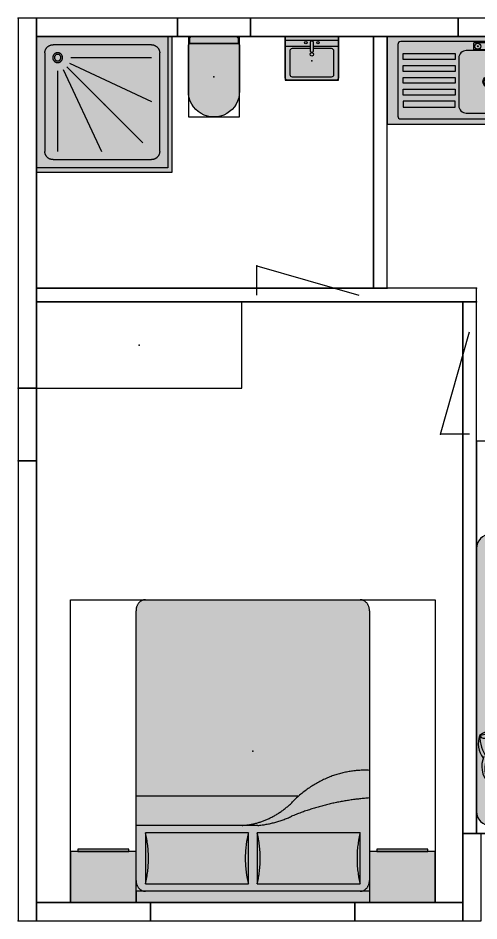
# Model space of a CAD drawing. Header units: millimetres. Extents: x 0 to 7413, y -300 to 6493.
# Drawn here: x 0 to 3159, y 0 to 6193 of the extents above; entities that cross this region are included whole.
import ezdxf

# ---------------------------------------------------------------- set-up
doc = ezdxf.new("R2010")
doc.units = ezdxf.units.MM
for name, color, linetype, true_color in [('Doors', 96, 'Continuous', 0x007f00), ('Furniture', 37, 'Continuous', 0x75664f), ('FurnitureRefRec', 254, 'Continuous', 0xd5d5d5), ('PT Top Left', 52, 'Continuous', 0xcdcd00), ('PT Top Left Furniture', 211, 'Continuous', 0xff7fff), ('PT Top Right', 96, 'Continuous', 0x007f00), ('PT Top Right Furniture', 200, 'Continuous', 0xbf3fff), ('Walls', 1, 'Continuous', 0xff0000)]:
    doc.layers.add(name, color=color, linetype=linetype, true_color=true_color)
for name, color, linetype in [('Rooms$Bath Room', 7, 'Continuous'), ('Rooms$Bed Room', 7, 'Continuous'), ('Rooms$Living Room', 7, 'Continuous'), ('Windows', 7, 'Continuous')]:
    doc.layers.add(name, color=color, linetype=linetype)

# ---------------------------------------------------------------- blocks, each defined once
blk = doc.blocks.new('Zithoek')
at = {"layer": 'Furniture', "true_color": 0xffffff}
blk.add_hatch(color=7, dxfattribs=at).paths.add_polyline_path([(1345.7, -723.3), (1345.6, -726.6), (1345.4, -729.9), (1345.2, -733.1), (1344.8, -736.4), (1344.3, -739.6), (1343.6, -742.8), (1342.9, -746), (1342.1, -749.2), (1341.1, -752.3), (1340.1, -755.4), (1338.9, -758.5), (1337.7, -761.5), (1336.3, -764.5), (1334.8, -767.4), (1333.3, -770.3), (1331.6, -773.1), (1329.8, -775.8), (1328, -778.5), (1326, -781.2), (1324, -783.7), (1321.9, -786.2), (1319.7, -788.6), (1317.4, -791), (1315, -793.2), (1312.5, -795.4), (1310, -797.5), (1307.4, -799.5), (1304.8, -801.4), (1302, -803.2), (1299.3, -804.9), (1296.4, -806.6), (1293.5, -808.1), (1290.6, -809.5), (1290.6, -1182.1), (1290.5, -1185.4), (1290.4, -1188.6), (1290.1, -1191.8), (1289.7, -1195.1), (1289.2, -1198.3), (1288.6, -1201.5), (1287.9, -1204.6), (1287.1, -1207.8), (1286.1, -1210.9), (1285.1, -1213.9), (1284, -1217), (1282.7, -1220), (1281.4, -1222.9), (1279.9, -1225.8), (1278.4, -1228.7), (1276.8, -1231.5), (1275, -1234.2), (1273.2, -1236.9), (1271.3, -1239.5), (1269.3, -1242.1), (1267.2, -1244.6), (1265, -1247), (1262.8, -1249.3), (1260.4, -1251.6), (1258, -1253.7), (1255.5, -1255.8), (1253, -1257.8), (1250.4, -1259.7), (1247.7, -1261.6), (1244.9, -1263.3), (1242.1, -1264.9), (1239.3, -1266.5), (1236.4, -1267.9), (1233.4, -1269.3), (1230.4, -1270.5), (1227.4, -1271.6), (1224.3, -1272.7), (1221.2, -1273.6), (1218.1, -1274.4), (1214.9, -1275.1), (1211.7, -1275.7), (1208.5, -1276.2), (1205.3, -1276.6), (1202.1, -1276.9), (1198.8, -1277.1), (1195.6, -1277.1), (-609.4, -1277.1), (-612.7, -1277.1), (-615.9, -1276.9), (-619.1, -1276.6), (-622.4, -1276.2), (-625.6, -1275.7), (-628.7, -1275.1), (-631.9, -1274.4), (-635, -1273.6), (-638.2, -1272.7), (-641.2, -1271.6), (-644.3, -1270.5), (-647.3, -1269.3), (-650.2, -1267.9), (-653.1, -1266.5), (-656, -1264.9), (-658.8, -1263.3), (-661.5, -1261.6), (-664.2, -1259.7), (-666.8, -1257.8), (-669.4, -1255.8), (-671.9, -1253.7), (-674.3, -1251.6), (-676.6, -1249.3), (-678.8, -1247), (-681, -1244.6), (-683.1, -1242.1), (-685.1, -1239.5), (-687, -1236.9), (-688.9, -1234.2), (-690.6, -1231.5), (-692.2, -1228.7), (-693.8, -1225.8), (-695.2, -1222.9), (-696.6, -1220), (-697.8, -1217), (-698.9, -1213.9), (-700, -1210.9), (-700.9, -1207.8), (-701.7, -1204.6), (-702.4, -1201.5), (-703, -1198.3), (-703.5, -1195.1), (-703.9, -1191.8), (-704.2, -1188.6), (-704.4, -1185.4), (-704.4, -1182.1), (-704.4, -818.3), (-775.7, -818.3), (-775.7, -1158.4), (-1345.7, -1158.4), (-1345.7, -588.4), (-1094.2, -588.4), (-1094.2, -160.9), (-1250.7, -160.9), (-1254, -160.8), (-1257.3, -160.6), (-1260.6, -160.4), (-1263.9, -160), (-1267.2, -159.4), (-1270.4, -158.8), (-1273.7, -158.1), (-1276.9, -157.2), (-1280, -156.2), (-1283.2, -155.1), (-1286.3, -154), (-1289.3, -152.7), (-1292.3, -151.3), (-1295.3, -149.8), (-1298.2, -148.1), (-1301, -146.4), (-1303.8, -144.6), (-1306.5, -142.7), (-1309.2, -140.7), (-1311.7, -138.6), (-1314.2, -136.5), (-1316.7, -134.2), (-1319, -131.9), (-1321.3, -129.4), (-1323.4, -126.9), (-1325.5, -124.4), (-1327.5, -121.7), (-1329.4, -119), (-1331.2, -116.2), (-1332.9, -113.4), (-1334.6, -110.5), (-1336.1, -107.5), (-1337.5, -104.5), (-1338.8, -101.5), (-1339.9, -98.4), (-1341, -95.2), (-1342, -92.1), (-1342.8, -88.9), (-1343.6, -85.6), (-1344.2, -82.4), (-1344.7, -79.1), (-1345.2, -75.8), (-1345.4, -72.5), (-1345.6, -69.2), (-1345.7, -65.9), (-1345.7, 599.1), (-1345.6, 602.4), (-1345.4, 605.6), (-1345.2, 608.8), (-1344.8, 612.1), (-1344.3, 615.3), (-1343.7, 618.5), (-1343, 621.6), (-1342.1, 624.8), (-1341.2, 627.9), (-1340.2, 630.9), (-1339, 634), (-1337.8, 637), (-1336.5, 639.9), (-1335, 642.8), (-1333.5, 645.7), (-1331.8, 648.5), (-1330.1, 651.2), (-1328.3, 653.9), (-1326.4, 656.5), (-1324.4, 659.1), (-1322.3, 661.6), (-1320.1, 664), (-1317.8, 666.3), (-1315.5, 668.6), (-1313.1, 670.7), (-1310.6, 672.8), (-1308.1, 674.8), (-1305.5, 676.7), (-1302.8, 678.6), (-1300, 680.3), (-1297.2, 681.9), (-1294.4, 683.5), (-1291.5, 684.9), (-1288.5, 686.3), (-1285.5, 687.5), (-1282.5, 688.6), (-1279.4, 689.7), (-1276.3, 690.6), (-1273.2, 691.4), (-1270, 692.1), (-1266.8, 692.7), (-1263.6, 693.2), (-1260.4, 693.6), (-1257.2, 693.9), (-1253.9, 694.1), (-1250.7, 694.1), (-1094.2, 694.1), (-1094.2, 1182.1), (-1094.2, 1185.4), (-1094, 1188.6), (-1093.7, 1191.8), (-1093.3, 1195.1), (-1092.9, 1198.3), (-1092.2, 1201.5), (-1091.5, 1204.6), (-1090.7, 1207.8), (-1089.8, 1210.9), (-1088.7, 1213.9), (-1087.6, 1217), (-1086.4, 1220), (-1085, 1222.9), (-1083.6, 1225.8), (-1082, 1228.7), (-1080.4, 1231.5), (-1078.7, 1234.2), (-1076.8, 1236.9), (-1074.9, 1239.5), (-1072.9, 1242.1), (-1070.8, 1244.6), (-1068.7, 1247), (-1066.4, 1249.3), (-1064.1, 1251.6), (-1061.7, 1253.7), (-1059.2, 1255.8), (-1056.6, 1257.8), (-1054, 1259.7), (-1051.3, 1261.6), (-1048.6, 1263.3), (-1045.8, 1264.9), (-1042.9, 1266.5), (-1040, 1267.9), (-1037.1, 1269.3), (-1034.1, 1270.5), (-1031, 1271.6), (-1028, 1272.7), (-1024.9, 1273.6), (-1021.7, 1274.4), (-1018.6, 1275.1), (-1015.4, 1275.7), (-1012.2, 1276.2), (-1008.9, 1276.6), (-1005.7, 1276.9), (-1002.5, 1277.1), (-999.2, 1277.1), (1250.7, 1277.1), (1253.9, 1277.1), (1257.2, 1276.9), (1260.4, 1276.6), (1263.6, 1276.2), (1266.8, 1275.7), (1270, 1275.1), (1273.2, 1274.4), (1276.3, 1273.6), (1279.4, 1272.7), (1282.5, 1271.6), (1285.5, 1270.5), (1288.5, 1269.3), (1291.5, 1267.9), (1294.4, 1266.5), (1297.2, 1264.9), (1300, 1263.3), (1302.8, 1261.6), (1305.5, 1259.7), (1308.1, 1257.8), (1310.6, 1255.8), (1313.1, 1253.7), (1315.5, 1251.6), (1317.8, 1249.3), (1320.1, 1247), (1322.3, 1244.6), (1324.4, 1242.1), (1326.4, 1239.5), (1328.3, 1236.9), (1330.1, 1234.2), (1331.8, 1231.5), (1333.5, 1228.7), (1335, 1225.8), (1336.5, 1222.9), (1337.8, 1220), (1339, 1217), (1340.2, 1213.9), (1341.2, 1210.9), (1342.1, 1207.8), (1343, 1204.6), (1343.7, 1201.5), (1344.3, 1198.3), (1344.8, 1195.1), (1345.2, 1191.8), (1345.4, 1188.6), (1345.6, 1185.4), (1345.7, 1182.1)], flags=0)
at = {"layer": 'Furniture', "color": 37, "true_color": 0x766750}
for p, q in [((-1250.7, 694.1), (-680.7, 694.1)), ((-775.7, 599.1), (-775.7, 646.6)), ((-1345.7, -65.9), (-1345.7, 599.1)), ((-585.7, 599.1), (-585.7, -65.9)), ((-1203.2, 532.6), (-1203.2, 0.6)), ((-1130.5, 551.6), (-1184.2, 551.6)), ((-1174.7, 551.6), (-1184.2, 551.6)), ((-1155.7, 515.4), (-1155.7, 532.6)), ((-1155.7, 427.4), (-1155.7, 515.4)), ((-823.2, 551.6), (-977.3, 551.6)), ((-1203.2, 372.7), (-1203.2, 0.6)), ((-1155.7, 0.6), (-1155.7, 233.6)), ((-1184.2, -18.4), (-823.2, -18.4)), ((-1184.2, -18.4), (-1174.7, -18.4)), ((-775.7, -65.9), (-775.7, -113.4)), ((-680.7, -160.9), (-1250.7, -160.9)), ((-39.4, -517.1), (-609.4, -517.1)), ((530.6, -517.1), (55.6, -517.1)), ((1195.6, -517.1), (625.6, -517.1)), ((-1345.7, -588.4), (-775.7, -588.4)), ((-1345.7, -1158.4), (-1345.7, -588.4)), ((-775.7, -588.4), (-775.7, -1158.4)), ((-704.4, -612.1), (-704.4, -1182.1)), ((8.1, -1063.4), (8.1, -564.6)), ((578.1, -1063.4), (578.1, -564.6)), ((1290.6, -1182.1), (1290.6, -612.1)), ((-1060.7, -640.6), (-1060.7, -1106.1)), ((-609.4, -707.1), (-656.9, -707.1)), ((1243.1, -707.1), (1195.6, -707.1)), ((-561.9, -762.7), (-561.9, -754.6)), ((1148.1, -754.6), (1148.1, -794.1)), ((-704.4, -818.3), (-775.7, -818.3)), ((-1293.4, -873.4), (-827.9, -873.4)), ((1148.1, -1023), (1148.1, -1115.6)), ((-561.9, -1115.6), (-561.9, -1113.2)), ((-10.9, -1087.1), (-409.5, -1087.1)), ((8.1, -1115.6), (8.1, -1106.1)), ((559.1, -1087.1), (27.1, -1087.1)), ((578.1, -1115.6), (578.1, -1106.1)), ((597.1, -1087.1), (655.2, -1087.1)), ((1000.7, -1087.1), (1129.1, -1087.1)), ((-775.7, -1158.4), (-1345.7, -1158.4)), ((645.4, -1134.6), (-542.9, -1134.6)), ((1129.1, -1134.6), (1011.8, -1134.6)), ((-609.4, -1277.1), (1195.6, -1277.1))]:
    blk.add_line(p, q, dxfattribs=at)
for points in [[(1250.7, 1277.1), (-999.2, 1277.1)], [(-1094.2, 1182.1), (-1094.2, 694.1)], [(1345.7, 1182.1), (1345.7, -723.3)], [(-1094.2, -160.9), (-1094.2, -588.4)]]:
    blk.add_lwpolyline(points, dxfattribs=at)
for radius in [133, 66.5]:
    blk.add_circle((-1060.7, -873.4), radius, dxfattribs=at)
for centre, radius, start, end in [((-999.2, 1182.1), 95, 90, 180), ((1250.7, 1182.1), 95, 0, 90), ((-609.4, -612.1), 95, 90, 180), ((-39.4, -564.6), 47.5, 0, 90), ((55.6, -564.6), 47.5, 90, 180), ((530.6, -564.6), 47.5, 0, 90), ((625.6, -564.6), 47.5, 90, 180), ((1195.6, -612.1), 95, 0, 90), ((-656.9, -754.6), 47.5, 90, 180), ((-609.4, -754.6), 47.5, 0, 90), ((-401.4, -863.1), 153.6, 108.05083, 135.76602), ((-563.8, -955.1), 264.2, 331.96637, 64.26029), ((1195.6, -754.6), 47.5, 90, 180), ((1243.1, -754.6), 47.5, 0, 90), ((-464.4, -860.3), 161.8, 157.07848, 225.27394), ((-405.2, -823.6), 209.9, 172.80468, 220.97705), ((-520.7, -879.5), 123.9, 70.31332, 138.43891), ((1003.6, -1015.3), 264.2, 46.29097, 138.58488), ((912.7, -832.8), 107.5, 184.11755, 221.7157), ((1032.7, -831), 153.6, 334.78523, 2.50043), ((956.1, -976.5), 143.2, 140.07312, 218.61311), ((1059.2, -948.5), 123.9, 332.11235, 40.23793), ((-425, -1015.7), 168.1, 163.18397, 219.23015), ((-293.2, -1027.7), 278.5, 166.19446, 199.80853), ((832.4, -1205.5), 264.2, 93.29422, 138.58488), ((741.5, -1023), 107.5, 184.11755, 221.7157), ((840.6, -787.4), 278.5, 270.74272, 304.35679), ((898.1, -906.7), 168.1, 251.3211, 307.36729), ((1057.4, -889), 161.8, 245.27732, 313.47277), ((1071, -820.7), 209.9, 249.57421, 297.74657), ((-510.8, -985.9), 143.2, 251.93814, 330.47813), ((-361, -976.1), 107.5, 248.83555, 286.4337), ((-15.7, -1063.4), 23.8, 270, 0), ((-10.9, -1106.1), 19, 0, 90), ((31.8, -1063.4), 23.8, 180, 270), ((27.1, -1106.1), 19, 90, 180), ((554.3, -1063.4), 23.8, 270, 0), ((559.1, -1106.1), 19, 0, 90), ((601.8, -1063.4), 23.8, 180, 270), ((597.1, -1106.1), 19, 90, 180), ((784.9, -1166.7), 143.2, 140.07312, 218.61311), ((888, -1138.6), 123.9, 332.11235, 40.23793), ((1124.3, -1063.4), 23.8, 270, 0), ((1129.1, -1106.1), 19, 0, 90), ((-542.9, -1115.6), 19, 180, 270), ((-10.9, -1115.6), 19, 270, 0), ((27.1, -1115.6), 19, 180, 270), ((559.1, -1115.6), 19, 270, 0), ((597.1, -1115.6), 19, 180, 270), ((1129.1, -1115.6), 19, 270, 0), ((-609.4, -1182.1), 95, 180, 270), ((669.4, -977.6), 278.5, 270.74272, 304.35679), ((726.9, -1096.8), 168.1, 251.3211, 307.36729), ((886.2, -1079.2), 161.8, 245.27732, 313.47277), ((899.8, -1010.8), 209.9, 249.57421, 297.74657), ((1195.6, -1182.1), 95, 270, 0)]:
    blk.add_arc(centre, radius, start, end, dxfattribs=at)
at = {"layer": 'Furniture', "color": 37, "true_color": 0x766750, "extrusion": (0, 0, -1)}
for centre, radius, start, end in [((1250.7, 599.1), 95, 360, 90), ((823.2, 646.6), 47.5, 90, 180), ((680.7, 599.1), 95, 90, 180), ((985.1, 467.3), 168.1, 348.34741, 44.39359), ((852.7, 467.3), 278.5, 351.35791, 24.97197), ((1073.2, 445.3), 143.2, 77.10159, 155.64157), ((823.2, 599.1), 47.5, 180, 270), ((1184.2, 532.6), 19, 360, 90), ((1174.7, 532.6), 19, 90, 180), ((1128.8, 419.4), 264.2, 157.12981, 249.42373), ((924.9, 422.1), 107.5, 73.999, 111.59715), ((1038.3, 316.1), 161.8, 342.24192, 50.43738), ((982.6, 274.2), 209.9, 357.96813, 46.14049), ((1092.7, 340.2), 123.9, 255.47676, 323.60235), ((975.3, 313.2), 153.6, 293.21427, 320.92946), ((1184.2, 0.6), 19, 270, 360), ((1174.7, 0.6), 19, 180, 270), ((1131.9, 5.4), 23.8, 270, 360), ((823.2, -65.9), 47.5, 90, 180), ((1250.7, -65.9), 95, 270, 360), ((823.2, -113.4), 47.5, 180, 270), ((680.7, -65.9), 95, 180, 270), ((-1250.7, -723.3), 95, 180, 245.15809)]:
    blk.add_arc(centre, radius, start, end, dxfattribs=at)
at = {"layer": 'Furniture', "color": 37, "true_color": 0x766750}
blk.add_rational_spline([(874, 266.6), (874, -65.9), (304, -65.9), (-266, -65.9), (-266, 266.6), (-266, 599.1), (304, 599.1), (874, 599.1), (874, 266.6)], [1, 0.707106781187, 1, 0.707106781187, 1, 0.707106781187, 1, 0.707106781187, 1], degree=2, knots=[0, 0, 0, 1.570796, 1.570796, 3.141593, 3.141593, 4.712389, 4.712389, 6.283185, 6.283185, 6.283185], dxfattribs=at)
for points, knots in [([(-906.8, 465.5), (-895.1, 458.6), (-870.9, 444.2), (-869.2, 403.8), (-884.3, 373.4), (-880, 353.4), (-877.4, 341.9)], [0, 0, 0, 0, 40.693045, 84.295306, 110.685693, 146.343831, 146.343831, 146.343831, 146.343831]), ([(-917.3, 426.1), (-907.7, 420.9), (-892.7, 412.9), (-893, 383.8), (-896.8, 357.5), (-882.1, 345.7), (-877.4, 341.9)], [0, 0, 0, 0, 30.809732, 48.502105, 87.157784, 105.377287, 105.377287, 105.377287, 105.377287]), ([(-1189.7, 263.2), (-1184.6, 266.4), (-1175.8, 272), (-1156.5, 274.9), (-1135.2, 257.1), (-1126.3, 273.9), (-1122.3, 281.4)], [0, 0, 0, 0, 18.679826, 32.574583, 60.178415, 82.503424, 82.503424, 82.503424, 82.503424]), ([(-1189.7, 263.2), (-1169.7, 248.2), (-1139.2, 225.1), (-1100.7, 259.9), (-1075.5, 258.6), (-1062, 257.9)], [0, 0, 0, 0, 66.865751, 102.548873, 144.002226, 144.002226, 144.002226, 144.002226]), ([(-432.9, -779.9), (-421.3, -777.7), (-399.9, -773.4), (-372.7, -797.8), (-354, -825.7), (-334.4, -840.7), (-325.3, -847.6)], [0, 0, 0, 0, 34.961895, 65.058219, 106.592745, 142.250882, 142.250882, 142.250882, 142.250882]), ([(1125.7, -824.4), (1123.3, -811), (1118.5, -783.2), (1081.4, -767.2), (1047.5, -770.6), (1030.4, -759.4), (1020.6, -753)], [0, 0, 0, 0, 40.693045, 84.295306, 110.685693, 146.343831, 146.343831, 146.343831, 146.343831]), ([(1085.1, -820.1), (1083.7, -809.3), (1081.5, -792.4), (1054.2, -782.4), (1028.3, -776.6), (1022.4, -758.7), (1020.6, -753)], [0, 0, 0, 0, 30.809732, 48.502105, 87.157784, 105.377287, 105.377287, 105.377287, 105.377287]), ([(673, -1256.1), (666, -1232.1), (655.3, -1195.3), (701.6, -1171.7), (709.3, -1147.7), (713.4, -1134.9)], [0, 0, 0, 0, 66.865751, 102.548873, 144.002226, 144.002226, 144.002226, 144.002226]), ([(673, -1256.1), (677.8, -1252.5), (686.2, -1246.2), (695.8, -1229.2), (686.7, -1203), (705.5, -1200.6), (713.9, -1199.5)], [0, 0, 0, 0, 18.679826, 32.574583, 60.178415, 82.503424, 82.503424, 82.503424, 82.503424])]:
    blk.add_open_spline(points, degree=3, knots=knots, dxfattribs=at)
at = {"layer": 'FurnitureRefRec'}
blk.add_lwpolyline([(-1345.7, -1277.1), (1345.7, -1277.1), (1345.7, 1277.1), (-1345.7, 1277.1)], close=True, dxfattribs=at)
at = {"layer": 'PT Top Left Furniture'}
blk.add_point((1345.7, -1277.1), dxfattribs=at)
at = {"layer": 'PT Top Right Furniture'}
blk.add_point((-1345.7, -1277.1), dxfattribs=at)
blk = doc.blocks.new('Keuken')
at = {"layer": 'Furniture', "true_color": 0xffffff}
blk.add_hatch(color=7, dxfattribs=at).paths.add_polyline_path([(-1111.5, -300), (1200, -300), (1200, 300), (-1111.5, 300)], flags=0)
at = {"layer": 'Furniture', "color": 37, "true_color": 0x766750}
for p, q in [((1107, 265.2), (280.8, 265.2)), ((-981.5, 220), (-641.5, 220)), ((-921.2, -3.3), (-921.2, 208.5)), ((260.4, 244.8), (260.4, -244.8)), ((658.2, 224.4), (352.2, 224.4)), ((1127.4, -244.8), (1127.4, 244.8)), ((-1031.5, -170), (-1031.5, 170)), ((-700.4, 44.3), (-700.4, 181.8)), ((-591.5, 170), (-591.5, -170)), ((301.2, 173.4), (301.2, -153)), ((709.2, -153), (709.2, 173.4)), ((-815.1, 108.8), (-1022.1, 108.8)), ((-637.1, 108.8), (-770.6, 108.8)), ((414.1, 4.9), (499.7, -239.4)), ((511.2, -235.3), (425.7, 8.9)), ((-921.2, -182.8), (-921.2, -24.4)), ((-700.4, -203.9), (-700.4, -4.8)), ((-857.9, -110), (-989.8, -110)), ((-611.3, -110), (-797.9, -110)), ((-641.5, -220), (-981.5, -220)), ((352.2, -204), (487.3, -204)), ((375.9, -215.7), (375.9, -252)), ((379.9, -210.6), (489.6, -210.6)), ((500.2, -204), (658.2, -204)), ((604.4, -210.6), (502.5, -210.6)), ((608.3, -252), (608.3, -215.7)), ((280.8, -265.2), (1107, -265.2))]:
    blk.add_line(p, q, dxfattribs=at)
for points in [[(-1111.5, -300), (-1111.5, 300), (-511.5, 300), (-511.5, -300)], [(-1111.5, -300), (1200, -300), (1200, 300), (-1111.5, 300)], [(-1051.5, -240), (-1051.5, 240), (-571.5, 240), (-571.5, -240)], [(734.7, 142.8), (1090.3, 142.8), (1090.3, 183.6), (734.7, 183.6)], [(1090.3, 102), (1090.3, 61.2), (734.7, 61.2), (734.7, 102)], [(1090.3, 20.4), (1090.3, -20.4), (734.7, -20.4), (734.7, 20.4)], [(1090.3, -61.2), (1090.3, -102), (734.7, -102), (734.7, -61.2)], [(1090.3, -142.8), (1090.3, -183.6), (734.7, -183.6), (734.7, -142.8)]]:
    blk.add_lwpolyline(points, close=True, dxfattribs=at)
blk.add_lwpolyline([(379.9, -257.1), (492.1, -257.1), (604.4, -257.1)], dxfattribs=at)
for centre, radius in [((505.2, 10.2), 38.2), ((505.2, 10.2), 30.6), ((404.8, -233.8), 20.4), ((404.8, -233.8), 3.81), ((404.8, -233.8), 3.81), ((579.4, -233.8), 20.4), ((579.4, -233.8), 3.81), ((579.4, -233.8), 3.81)]:
    blk.add_circle(centre, radius, dxfattribs=at)
for centre, radius, start, end in [((280.8, 244.8), 20.4, 90, 180), ((1107, 244.8), 20.4, 360, 90), ((352.2, 173.4), 51, 90, 180), ((658.2, 173.4), 51, 360, 90), ((419.9, 6.9), 6.12, 19.29788, 199.29788), ((352.2, -153), 51, 180, 270), ((658.2, -153), 51, 270, 0), ((280.8, -244.8), 20.4, 180, 270), ((381, -215.7), 5.1, 90, 180), ((505.4, -237.3), 6.12, 199.29788, 19.29788), ((603.2, -215.7), 5.1, 360, 90), ((1107, -244.8), 20.4, 270, 0), ((381, -252), 5.1, 180, 270), ((603.2, -252), 5.1, 270, 0)]:
    blk.add_arc(centre, radius, start, end, dxfattribs=at)
at = {"layer": 'FurnitureRefRec'}
blk.add_lwpolyline([(-1111.5, -300), (1200, -300), (1200, 300), (-1111.5, 300)], close=True, dxfattribs=at)
at = {"layer": 'PT Top Left Furniture'}
blk.add_point((1200, -300), dxfattribs=at)
at = {"layer": 'PT Top Right Furniture'}
blk.add_point((-1111.5, -300), dxfattribs=at)
blk = doc.blocks.new('Wastafel')
at = {"layer": 'Furniture', "true_color": 0xffffff}
blk.add_hatch(color=7, dxfattribs=at).paths.add_polyline_path([(134.7, 182.3), (135.3, 182.2), (135.8, 182.1), (136.4, 182.1), (136.9, 182), (137.5, 181.8), (138, 181.7), (138.5, 181.5), (139.1, 181.4), (139.6, 181.2), (140.1, 180.9), (140.6, 180.7), (141.1, 180.5), (141.6, 180.2), (142.1, 179.9), (142.5, 179.6), (143, 179.3), (143.4, 179), (143.9, 178.7), (144.3, 178.3), (144.7, 177.9), (145.1, 177.5), (145.5, 177.1), (145.9, 176.7), (146.2, 176.3), (146.6, 175.9), (146.9, 175.4), (147.2, 175), (147.5, 174.5), (147.8, 174), (148, 173.5), (148.3, 173), (148.5, 172.5), (148.7, 172), (148.9, 171.5), (149.1, 171), (149.2, 170.5), (149.4, 169.9), (149.5, 169.4), (149.6, 168.8), (149.7, 168.3), (149.8, 167.7), (149.8, 167.2), (149.8, 166.6), (149.8, 166.1), (149.8, -166.1), (149.8, -166.6), (149.8, -167.2), (149.8, -167.7), (149.7, -168.3), (149.6, -168.8), (149.5, -169.4), (149.4, -169.9), (149.2, -170.5), (149.1, -171), (148.9, -171.5), (148.7, -172), (148.5, -172.5), (148.3, -173), (148, -173.5), (147.8, -174), (147.5, -174.5), (147.2, -175), (146.9, -175.4), (146.6, -175.9), (146.2, -176.3), (145.9, -176.7), (145.5, -177.1), (145.1, -177.5), (144.7, -177.9), (144.3, -178.3), (143.9, -178.7), (143.4, -179), (143, -179.3), (142.5, -179.6), (142.1, -179.9), (141.6, -180.2), (141.1, -180.5), (140.6, -180.7), (140.1, -180.9), (139.6, -181.2), (139.1, -181.4), (138.5, -181.5), (138, -181.7), (137.5, -181.8), (136.9, -182), (136.4, -182.1), (135.8, -182.1), (135.3, -182.2), (134.7, -182.3), (-149.9, -182.3), (-149.9, 182.3)], flags=0)
at = {"layer": 'Furniture', "color": 37, "true_color": 0x766750}
for p, q in [((-67.2, 135), (-67.2, 12.1)), ((-56.2, 12.1), (-108.5, 12.1)), ((-108.5, -12.2), (-56.2, -12.2)), ((-67.2, -12.2), (-67.2, -135))]:
    blk.add_line(p, q, dxfattribs=at)
for points in [[(134.7, -182.3), (-149.9, -182.3), (-149.9, 182.3), (134.7, 182.3)], [(-125.5, -182.3), (-125.5, 182.3)], [(-83.4, 12.1), (-83.4, 182.3)], [(110.4, 151.1), (-49.9, 151.1)], [(125.5, -135), (125.5, 135)], [(149.8, 166.1), (149.8, -166.1)], [(-83.4, -182.3), (-83.4, -12.2)], [(-49.9, -151.1), (110.4, -151.1)]]:
    blk.add_lwpolyline(points, dxfattribs=at)
for centre, radius in [((-108.5, 41.3), 8.1), ((-28.3, 0), 12.2), ((-108.5, -41.3), 8.1)]:
    blk.add_circle(centre, radius, dxfattribs=at)
for centre, radius, start, end in [((-51, 135), 16.2, 86.13454, 180), ((109.3, 135), 16.2, 0, 86.13454), ((-108.5, 0), 12.2, 90.00094, 269.99906), ((-56.2, 0), 12.2, 270, 90), ((-51, -135), 16.2, 180, 273.86546), ((109.3, -135), 16.2, 273.86546, 0)]:
    blk.add_arc(centre, radius, start, end, dxfattribs=at)
at = {"layer": 'Furniture', "color": 37, "true_color": 0x766750, "extrusion": (0, 0, -1)}
for centre, start, end in [((-133.7, 166.1), 93.86546, 180), ((-133.7, -166.1), 180, 266.13454)]:
    blk.add_arc(centre, 16.2, start, end, dxfattribs=at)
at = {"layer": 'FurnitureRefRec'}
blk.add_lwpolyline([(-149.9, -182.3), (149.8, -182.3), (149.8, 182.3), (-149.9, 182.3)], close=True, dxfattribs=at)
at = {"layer": 'PT Top Left Furniture'}
blk.add_point((-149.9, -182.3), dxfattribs=at)
at = {"layer": 'PT Top Right Furniture'}
blk.add_point((-149.9, 182.3), dxfattribs=at)
blk = doc.blocks.new('Toilet')
at = {"layer": 'Furniture', "true_color": 0xffffff}
for points in [[(227.8, 165), (227.8, -165), (227.8, -165.3), (227.8, -165.7), (227.8, -166), (227.7, -166.4), (227.7, -166.7), (227.6, -167), (227.5, -167.4), (227.4, -167.7), (227.3, -168), (227.2, -168.3), (227.1, -168.7), (227, -169), (226.8, -169.3), (226.7, -169.6), (226.5, -169.9), (226.4, -170.2), (226.2, -170.5), (226, -170.8), (225.8, -171), (225.6, -171.3), (225.3, -171.6), (225.1, -171.8), (224.9, -172.1), (224.6, -172.3), (224.4, -172.5), (224.1, -172.8), (223.9, -173), (223.6, -173.2), (223.3, -173.4), (223, -173.5), (222.7, -173.7), (222.4, -173.9), (222.1, -174), (221.8, -174.2), (221.5, -174.3), (221.2, -174.4), (220.8, -174.5), (220.5, -174.6), (220.2, -174.7), (219.8, -174.8), (219.5, -174.9), (219.2, -174.9), (218.8, -174.9), (218.5, -175), (218.1, -175), (217.8, -175), (-98.2, -175), (-104.3, -175), (-110.4, -174.8), (-116.5, -174.3), (-122.6, -173.7), (-128.6, -172.8), (-134.6, -171.7), (-140.6, -170.4), (-146.5, -169), (-152.3, -167.3), (-158.1, -165.4), (-163.9, -163.3), (-169.5, -161), (-175.1, -158.5), (-180.5, -155.8), (-185.9, -152.9), (-191.2, -149.9), (-196.4, -146.6), (-201.4, -143.2), (-206.3, -139.6), (-211.1, -135.8), (-215.8, -131.9), (-220.3, -127.8), (-224.7, -123.6), (-228.9, -119.2), (-233, -114.7), (-236.9, -110), (-240.7, -105.2), (-244.3, -100.2), (-247.7, -95.2), (-250.9, -90), (-253.9, -84.7), (-256.8, -79.3), (-259.5, -73.8), (-261.9, -68.3), (-264.2, -62.6), (-266.3, -56.9), (-268.2, -51.1), (-269.9, -45.2), (-271.3, -39.3), (-272.6, -33.3), (-273.7, -27.3), (-274.5, -21.3), (-275.1, -15.2), (-275.6, -9.1), (-275.8, -3), (-275.8, 3), (-275.6, 9.1), (-275.1, 15.2), (-274.5, 21.3), (-273.7, 27.3), (-272.6, 33.3), (-271.3, 39.3), (-269.9, 45.2), (-268.2, 51.1), (-266.3, 56.9), (-264.2, 62.6), (-261.9, 68.3), (-259.5, 73.8), (-256.8, 79.3), (-253.9, 84.7), (-250.9, 90), (-247.7, 95.2), (-244.3, 100.2), (-240.7, 105.2), (-236.9, 110), (-233, 114.7), (-228.9, 119.2), (-224.7, 123.6), (-220.3, 127.8), (-215.8, 131.9), (-211.1, 135.8), (-206.3, 139.6), (-201.4, 143.2), (-196.4, 146.6), (-191.2, 149.9), (-185.9, 152.9), (-180.5, 155.8), (-175.1, 158.5), (-169.5, 161), (-163.9, 163.3), (-158.1, 165.4), (-152.3, 167.3), (-146.5, 169), (-140.6, 170.4), (-134.6, 171.7), (-128.6, 172.8), (-122.6, 173.7), (-116.5, 174.3), (-110.4, 174.8), (-104.3, 175), (-98.2, 175), (217.8, 175), (218.1, 175), (218.5, 175), (218.8, 174.9), (219.2, 174.9), (219.5, 174.9), (219.8, 174.8), (220.2, 174.7), (220.5, 174.6), (220.8, 174.5), (221.2, 174.4), (221.5, 174.3), (221.8, 174.2), (222.1, 174), (222.4, 173.9), (222.7, 173.7), (223, 173.5), (223.3, 173.4), (223.6, 173.2), (223.9, 173), (224.1, 172.8), (224.4, 172.5), (224.6, 172.3), (224.9, 172.1), (225.1, 171.8), (225.3, 171.6), (225.6, 171.3), (225.8, 171), (226, 170.8), (226.2, 170.5), (226.4, 170.2), (226.5, 169.9), (226.7, 169.6), (226.8, 169.3), (227, 169), (227.1, 168.7), (227.2, 168.3), (227.3, 168), (227.4, 167.7), (227.5, 167.4), (227.6, 167), (227.7, 166.7), (227.7, 166.4), (227.8, 166), (227.8, 165.7), (227.8, 165.3)], [(227.8, 165), (265.8, 165), (266.1, 165), (266.5, 165), (266.8, 164.9), (267.2, 164.9), (267.5, 164.9), (267.8, 164.8), (268.2, 164.7), (268.5, 164.6), (268.8, 164.5), (269.2, 164.4), (269.5, 164.3), (269.8, 164.2), (270.1, 164), (270.4, 163.9), (270.7, 163.7), (271, 163.5), (271.3, 163.4), (271.6, 163.2), (271.9, 163), (272.1, 162.8), (272.4, 162.5), (272.6, 162.3), (272.9, 162.1), (273.1, 161.8), (273.3, 161.6), (273.6, 161.3), (273.8, 161), (274, 160.8), (274.2, 160.5), (274.4, 160.2), (274.5, 159.9), (274.7, 159.6), (274.8, 159.3), (275, 159), (275.1, 158.7), (275.2, 158.3), (275.3, 158), (275.4, 157.7), (275.5, 157.4), (275.6, 157), (275.7, 156.7), (275.7, 156.4), (275.8, 156), (275.8, 155.7), (275.8, 155.3), (275.8, 155), (275.8, -155), (275.8, -155.3), (275.8, -155.7), (275.8, -156), (275.7, -156.4), (275.7, -156.7), (275.6, -157), (275.5, -157.4), (275.4, -157.7), (275.3, -158), (275.2, -158.3), (275.1, -158.7), (275, -159), (274.8, -159.3), (274.7, -159.6), (274.5, -159.9), (274.4, -160.2), (274.2, -160.5), (274, -160.8), (273.8, -161), (273.6, -161.3), (273.3, -161.6), (273.1, -161.8), (272.9, -162.1), (272.6, -162.3), (272.4, -162.5), (272.1, -162.8), (271.9, -163), (271.6, -163.2), (271.3, -163.4), (271, -163.5), (270.7, -163.7), (270.4, -163.9), (270.1, -164), (269.8, -164.2), (269.5, -164.3), (269.2, -164.4), (268.8, -164.5), (268.5, -164.6), (268.2, -164.7), (267.8, -164.8), (267.5, -164.9), (267.2, -164.9), (266.8, -164.9), (266.5, -165), (266.1, -165), (265.8, -165), (227.8, -165)]]:
    blk.add_hatch(color=7, dxfattribs=at).paths.add_polyline_path(points, flags=0)
at = {"layer": 'Furniture', "color": 37, "true_color": 0x766750}
for p, q in [((-98.2, 175), (217.8, 175)), ((227.8, 165), (265.8, 165)), ((227.8, -165), (227.8, 165)), ((227.8, 165), (227.8, -165)), ((275.8, 155), (275.8, -155)), ((217.8, -175), (-98.2, -175)), ((265.8, -165), (227.8, -165))]:
    blk.add_line(p, q, dxfattribs=at)
at = {"layer": 'Furniture', "color": 37, "true_color": 0x766750, "extrusion": (0, 0, -1)}
for centre, radius, start, end in [((100.8, 0), 175, 269.15835, 90.84165), ((-217.8, 165), 10, 90, 180), ((-265.8, 155), 10, 90, 180), ((-217.8, -165), 10, 180, 270), ((-265.8, -155), 10, 180, 270)]:
    blk.add_arc(centre, radius, start, end, dxfattribs=at)
at = {"layer": 'FurnitureRefRec'}
blk.add_lwpolyline([(-275.8, -175), (275.8, -175), (275.8, 175), (-275.8, 175)], close=True, dxfattribs=at)
at = {"layer": 'PT Top Left Furniture'}
blk.add_point((275.8, 175), dxfattribs=at)
at = {"layer": 'PT Top Right Furniture'}
blk.add_point((275.8, -175), dxfattribs=at)
blk = doc.blocks.new('Douche')
at = {"layer": 'Furniture', "true_color": 0xffffff}
blk.add_hatch(color=7, dxfattribs=at).paths.add_polyline_path([(-465, 465), (-465, -465), (465, -465), (465, 465)], flags=0)
at = {"layer": 'Furniture', "color": 37, "true_color": 0x766750}
for p, q in [((-465, -465), (-465, 435)), ((-465, 435), (435, 435)), ((435, 435), (435, -465)), ((322.5, 378.7), (-352.5, 378.7)), ((-408.8, 322.5), (-408.8, -352.5)), ((-320.7, -230.7), (-320.7, 322.5)), ((-282.6, -239.1), (-20.8, 322.5)), ((378.7, -352.5), (378.7, 322.5)), ((-257, -257), (263.4, 263.4)), ((-239.1, -282.6), (322.5, -20.8)), ((-230.7, -320.7), (322.5, -320.7)), ((-352.5, -408.8), (322.5, -408.8)), ((-465, -465), (435, -465))]:
    blk.add_line(p, q, dxfattribs=at)
for points in [[(465, 465), (-465, 465)], [(465, -465), (465, 465)]]:
    blk.add_lwpolyline(points, dxfattribs=at)
for points, weights in [([(-408.8, 322.5), (-408.8, 378.7), (-352.5, 378.7)], [1, 0.707106781187, 1]), ([(322.5, 378.7), (378.7, 378.7), (378.7, 322.5)], [1, 0.707106780956, 1]), ([(-352.5, -408.8), (-408.8, -408.8), (-408.8, -352.5)], [1, 0.707106781187, 1]), ([(378.7, -352.5), (378.7, -408.8), (322.5, -408.8)], [1, 0.707106781187, 1])]:
    blk.add_rational_spline(points, weights, degree=2, dxfattribs=at)
for points, knots in [([(-320.7, -286.9), (-286.9, -286.9), (-286.9, -320.7), (-286.9, -354.4), (-320.7, -354.4), (-354.4, -354.4), (-354.4, -320.7), (-354.4, -286.9), (-320.7, -286.9)], [0, 0, 0, 0.0530144, 0.0530144, 0.1060288, 0.1060288, 0.1590431, 0.1590431, 0.2120575, 0.2120575, 0.2120575]), ([(-320.7, -298.2), (-298.2, -298.2), (-298.2, -320.7), (-298.2, -343.2), (-320.7, -343.2), (-343.2, -343.2), (-343.2, -320.7), (-343.2, -298.2), (-320.7, -298.2)], [0, 0, 0, 0.0353429, 0.0353429, 0.0706858, 0.0706858, 0.1060288, 0.1060288, 0.1413717, 0.1413717, 0.1413717])]:
    blk.add_rational_spline(points, [1, 0.707106781187, 1, 0.707106781187, 1, 0.707106781187, 1, 0.707106781187, 1], degree=2, knots=knots, dxfattribs=at)
at = {"layer": 'FurnitureRefRec'}
blk.add_lwpolyline([(-465, -465), (465, -465), (465, 465), (-465, 465)], close=True, dxfattribs=at)
at = {"layer": 'PT Top Left Furniture'}
blk.add_point((-465, -465), dxfattribs=at)
at = {"layer": 'PT Top Right Furniture'}
blk.add_point((-465, 465), dxfattribs=at)
blk = doc.blocks.new('Bedopstelling Groot')
at = {"layer": 'Furniture', "true_color": 0xffffff}
for points in [[(-800, 1038.1), (-800, 688.1), (-1250, 688.1), (-1250, 1038.1)], [(-800, -962.8), (-800, -964.5), (-799.9, -966.2), (-799.9, -967.9), (-799.7, -969.6), (-799.6, -971.3), (-799.4, -973), (-799.2, -974.8), (-798.9, -976.5), (-798.6, -978.2), (-798.3, -980), (-797.9, -981.8), (-797.5, -983.5), (-797.1, -985.3), (-796.6, -987), (-796.1, -988.8), (-795.5, -990.5), (-794.9, -992.2), (-794.2, -994), (-793.6, -995.7), (-792.8, -997.4), (-792.1, -999.1), (-791.3, -1000.7), (-790.4, -1002.4), (-789.5, -1004), (-788.6, -1005.6), (-787.7, -1007.2), (-786.7, -1008.7), (-785.6, -1010.3), (-784.6, -1011.8), (-783.5, -1013.2), (-782.4, -1014.6), (-781.2, -1016), (-780, -1017.4), (-778.8, -1018.7), (-777.6, -1020), (-776.3, -1021.3), (-775, -1022.5), (-773.7, -1023.6), (-772.3, -1024.7), (-770.9, -1025.8), (-769.6, -1026.9), (-768.2, -1027.8), (-766.7, -1028.8), (-765.3, -1029.7), (-763.9, -1030.5), (-762.4, -1031.3), (-760.9, -1032.1), (-759.5, -1032.8), (-758, -1033.5), (-756.5, -1034.1), (-755, -1034.7), (-753.5, -1035.2), (-752, -1035.7), (-750.5, -1036.1), (-749, -1036.5), (-747.5, -1036.8), (-746, -1037.1), (-744.5, -1037.4), (-743.1, -1037.6), (-741.6, -1037.8), (-740.1, -1037.9), (-738.7, -1038), (-737.3, -1038.1), (-735.8, -1038.1), (735.8, -1038.1), (737.3, -1038.1), (738.7, -1038), (740.1, -1037.9), (741.6, -1037.8), (743.1, -1037.6), (744.5, -1037.4), (746, -1037.1), (747.5, -1036.8), (749, -1036.5), (750.5, -1036.1), (752, -1035.7), (753.5, -1035.2), (755, -1034.7), (756.5, -1034.1), (758, -1033.5), (759.5, -1032.8), (760.9, -1032.1), (762.4, -1031.3), (763.9, -1030.5), (765.3, -1029.7), (766.7, -1028.8), (768.2, -1027.8), (769.6, -1026.9), (770.9, -1025.8), (772.3, -1024.7), (773.7, -1023.6), (775, -1022.5), (776.3, -1021.3), (777.6, -1020), (778.8, -1018.7), (780, -1017.4), (781.2, -1016), (782.4, -1014.6), (783.5, -1013.2), (784.6, -1011.8), (785.6, -1010.3), (786.7, -1008.7), (787.7, -1007.2), (788.6, -1005.6), (789.5, -1004), (790.4, -1002.4), (791.3, -1000.7), (792.1, -999.1), (792.8, -997.4), (793.6, -995.7), (794.2, -994), (794.9, -992.2), (795.5, -990.5), (796.1, -988.8), (796.6, -987), (797.1, -985.3), (797.5, -983.5), (797.9, -981.8), (798.3, -980), (798.6, -978.2), (798.9, -976.5), (799.2, -974.8), (799.4, -973), (799.6, -971.3), (799.7, -969.6), (799.9, -967.9), (799.9, -966.2), (800, -964.5), (800, -962.8), (800, 1038.1), (-800, 1038.1), (-800, 961.9)], [(1250, 1038.1), (1250, 688.1), (800, 688.1), (800, 1038.1)], [(-850, 688.1), (-850, 673.1), (-1200, 673.1), (-1200, 688.1)], [(1200, 688.1), (1200, 673.1), (850, 673.1), (850, 688.1)]]:
    blk.add_hatch(color=7, dxfattribs=at).paths.add_polyline_path(points, flags=0)
at = {"layer": 'Furniture', "color": 37, "true_color": 0x766750}
for p, q in [((-800, 961.9), (-800, 1038.1)), ((800, 1038.1), (-800, 1038.1)), ((800, 961.9), (800, 1038.1)), ((800, 961.9), (-800, 961.9)), ((-800, 886.6), (-800, -962.8)), ((-735.8, 911.7), (-30, 911.7)), ((-735.8, 560.3), (-735.8, 911.7)), ((-30, 911.7), (-30, 560.3)), ((30, 911.7), (735.8, 911.7)), ((30, 560.3), (30, 911.7)), ((735.8, 911.7), (735.8, 560.3)), ((800, -962.8), (800, 886.6)), ((-30, 560.3), (-735.8, 560.3)), ((735.8, 560.3), (30, 560.3)), ((34.2, 510.1), (-800, 510.1)), ((308, 309.3), (-800, 309.3)), ((-735.8, -1038.1), (735.8, -1038.1))]:
    blk.add_line(p, q, dxfattribs=at)
for points in [[(-800, 1038.1), (-800, 688.1), (-1250, 688.1), (-1250, 1038.1)], [(1250, 1038.1), (1250, 688.1), (800, 688.1), (800, 1038.1)], [(-850, 688.1), (-850, 673.1), (-1200, 673.1), (-1200, 688.1)], [(1200, 688.1), (1200, 673.1), (850, 673.1), (850, 688.1)]]:
    blk.add_lwpolyline(points, close=True, dxfattribs=at)
for points, weights in [([(-800, 886.6), (-800, 961.9), (-735.8, 961.9)], [1, 0.707106781186, 1]), ([(735.8, 961.9), (800, 961.9), (800, 886.6)], [1, 0.707106781186, 1]), ([(-735.8, 911.7), (-692.2, 736), (-735.8, 560.3)], [1, 0.959999998575, 1]), ([(-30, 560.3), (-73.6, 736), (-30, 911.7)], [1, 0.959999998575, 1]), ([(30, 911.7), (73.6, 736), (30, 560.3)], [1, 0.959999998575, 1]), ([(735.8, 560.3), (692.2, 736), (735.8, 911.7)], [1, 0.959999998575, 1]), ([(-72.8, 510.1), (133.4, 496.7), (286.7, 334.4)], [1, 0.942933891278, 1]), ([(34.2, 510.1), (153.8, 499.5), (265.3, 447.3)], [1, 0.988393644073, 1]), ([(800, 321.8), (525.2, 340.8), (265.3, 447.3)], [1, 0.990404896115, 1]), ([(800, 132.1), (510.3, 117.7), (286.7, 334.4)], [1, 0.933646644704, 1]), ([(-735.8, -1038.1), (-800, -1038.1), (-800, -962.8)], [1, 0.707106781186, 1]), ([(800, -962.8), (800, -1038.1), (735.8, -1038.1)], [1, 0.707106781187, 1])]:
    blk.add_rational_spline(points, weights, degree=2, dxfattribs=at)
at = {"layer": 'FurnitureRefRec'}
blk.add_lwpolyline([(-1250, -1038.1), (1250, -1038.1), (1250, 1038.1), (-1250, 1038.1)], close=True, dxfattribs=at)
at = {"layer": 'PT Top Left Furniture'}
blk.add_point((-1250, 1038.1), dxfattribs=at)
at = {"layer": 'PT Top Right Furniture'}
blk.add_point((1250, 1038.1), dxfattribs=at)

msp = doc.modelspace()

# ---------------------------------------------------------------- linework, layer by layer
at = {"layer": 'Doors'}
for points in [[(1635.8, 4292.9), (1635.8, 4492.9), (2335.8, 4292.9)], [(3095, 3339.9), (2895, 3339.9), (3095, 4039.9)]]:
    msp.add_lwpolyline(points, dxfattribs=at)
at = {"layer": 'Furniture'}
msp.add_lwpolyline([(1534.5, 4245.9), (127, 4245.9), (127, 3654.9), (1534.5, 3654.9)], close=True, dxfattribs=at)
at = {"layer": 'PT Top Left'}
for p in [(0, 6192.9), (127, 6192.9), (1092.5, 6192.9), (1592.5, 6192.9), (3015.4, 6192.9), (127, 6065.9), (1092.5, 6065.9), (1592.5, 6065.9), (2435.8, 6065.9), (2529.8, 6065.9), (3015.4, 6065.9), (2013.5, 5898.8), (1342.5, 5790.1), (592, 5600.9), (127, 4339.9), (2435.8, 4339.9), (2529.8, 4339.9), (3142, 4339.9), (127, 4245.9), (3048, 4245.9), (3142, 4245.9), (830.8, 3950.4), (0, 3654.9), (127, 3654.9), (0, 3154.9), (127, 3154.9), (1608.5, 1165.1), (3048, 600), (3142, 600), (127, 127), (908.5, 127), (2308.5, 127), (3048, 127), (0, 0), (127, 0), (908.5, 0), (3048, 0), (2308.5, 0)]:
    msp.add_point(p, dxfattribs=at)
at = {"layer": 'PT Top Right'}
for p in [(1635.8, 4492.9), (2895, 3339.9)]:
    msp.add_point(p, dxfattribs=at)
at = {"layer": 'Rooms$Bath Room'}
msp.add_lwpolyline([(127, 4339.9), (2435.8, 4339.9), (2435.8, 6065.9), (127, 6065.9)], close=True, dxfattribs=at)
at = {"layer": 'Rooms$Bed Room'}
msp.add_lwpolyline([(127, 127), (3048, 127), (3048, 4245.9), (127, 4245.9)], close=True, dxfattribs=at)
at = {"layer": 'Rooms$Living Room'}
msp.add_lwpolyline([(2529.8, 6065.9), (5764.3, 6065.9), (5764.3, 5459.9), (7286.3, 5459.9), (7286.3, 600), (3142, 600), (3142, 4339.9), (2529.8, 4339.9)], close=True, dxfattribs=at)
at = {"layer": 'Walls'}
for points in [[(0, 3654.9), (127, 3654.9), (127, 6192.9), (0, 6192.9)], [(2435.8, 4339.9), (2529.8, 4339.9), (2529.8, 6065.9), (2435.8, 6065.9)], [(3142, 4245.9), (3142, 4339.9), (127, 4339.9), (127, 4245.9)], [(3048, 600), (3142, 600), (3142, 4245.9), (3048, 4245.9)], [(0, 0), (127, 0), (127, 3154.9), (0, 3154.9)], [(3048, 0), (3175, 0), (3175, 600), (3048, 600)], [(127, 0), (908.5, 0), (908.5, 127), (127, 127)], [(2308.5, 0), (3048, 0), (3048, 127), (2308.5, 127)]]:
    msp.add_lwpolyline(points, close=True, dxfattribs=at)
for points in [[(1092.5, 6192.9), (127, 6192.9)], [(127, 6192.9), (127, 6065.9)], [(1092.5, 6065.9), (1092.5, 6192.9)], [(3015.4, 6192.9), (1592.5, 6192.9)], [(1592.5, 6192.9), (1592.5, 6065.9)], [(3015.4, 6065.9), (3015.4, 6192.9)], [(127, 6065.9), (1092.5, 6065.9)], [(1592.5, 6065.9), (3015.4, 6065.9)]]:
    msp.add_open_spline(points, degree=1, dxfattribs=at)
at = {"layer": 'Windows'}
for points in [[(1092.5, 6065.9), (1592.5, 6065.9), (1592.5, 6192.9), (1092.5, 6192.9)], [(3015.4, 6065.9), (4415.4, 6065.9), (4415.4, 6192.9), (3015.4, 6192.9)], [(0, 3154.9), (127, 3154.9), (127, 3654.9), (0, 3654.9)], [(908.5, 0), (2308.5, 0), (2308.5, 127), (908.5, 127)]]:
    msp.add_lwpolyline(points, close=True, dxfattribs=at)

# ---------------------------------------------------------------- block references
at = {"layer": 'Furniture'}
for name, p, rotation in [('Douche', (592, 5600.9), 270.0000000000002), ('Toilet', (1342.5, 5790.1), 90), ('Wastafel', (2013.5, 5916.1), 270), ('Keuken', (3729.8, 5765.9), 179.9999999999998)]:
    msp.add_blockref(name, p, dxfattribs=dict(at, rotation=rotation))
at = {"layer": 'Furniture', "xscale": -1, "rotation": 180}
msp.add_blockref('Bedopstelling Groot', (1608.5, 1165.1), dxfattribs=at)
at = {"layer": 'PT Top Left', "rotation": 270}
msp.add_blockref('Zithoek', (4419.1, 1945.7), dxfattribs=at)

doc.saveas('drawing.dxf')
